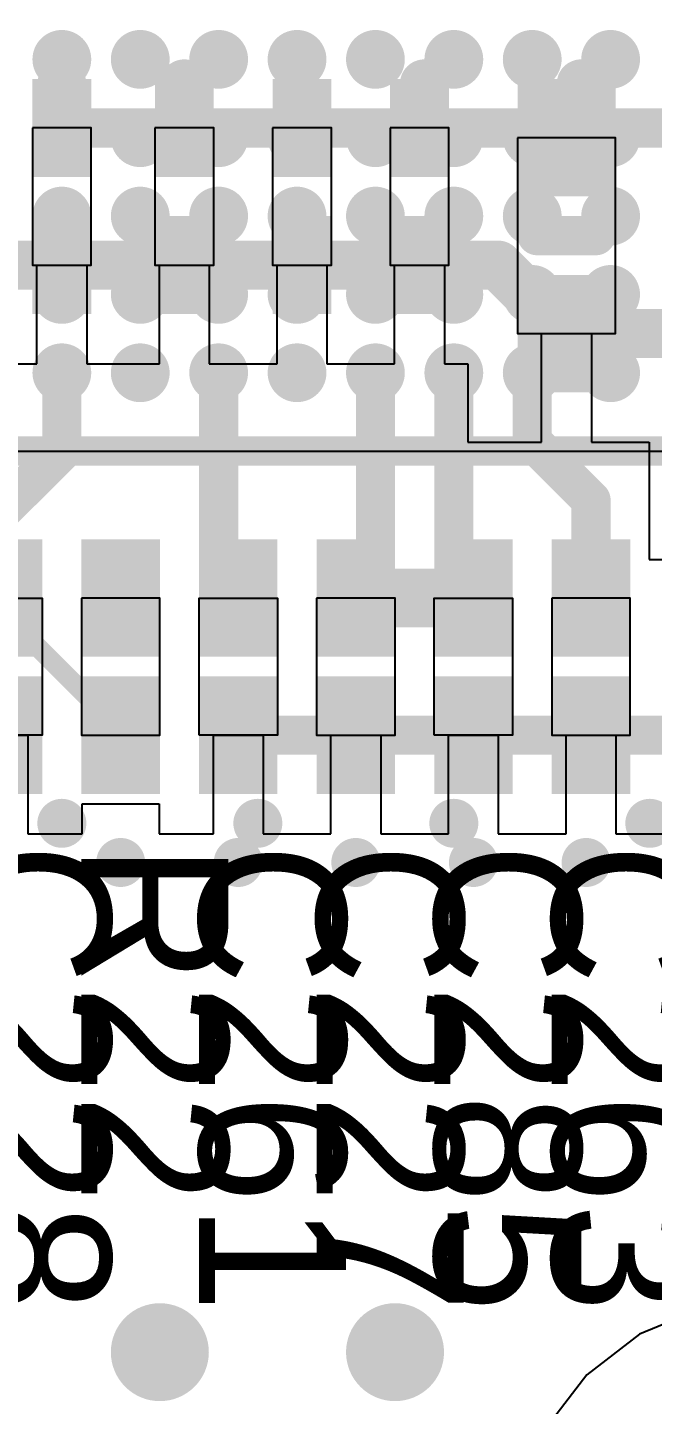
# Model space of a CAD drawing. Header units: millimetres. Extents: x 15 to 122, y 23 to 96.
# Drawn here: x 58.83 to 62.01, y 48.13 to 55.16 of the extents above; entities that cross this region are included whole.
import ezdxf

# ---------------------------------------------------------------- set-up
doc = ezdxf.new("R2010")
doc.units = ezdxf.units.MM
for name, color, linetype in [('Bottom Modules', 3, 'Continuous'), ('BottomLayer', 5, 'Continuous'), ('BottomOverlay', 54, 'Continuous'), ('BottomPaste', 16, 'Continuous'), ('TopLayer', 1, 'Continuous'), ('TopOverlay', 2, 'Continuous'), ('TopPaste', 8, 'Continuous'), ('TopSolder', 216, 'Continuous'), ('Upper Modules', 80, 'Continuous')]:
    doc.layers.add(name, color=color, linetype=linetype)
doc.styles.get("Standard").update_dxf_attribs({"font": 'ARExthalf2.shx', "width": 0.1})

msp = doc.modelspace()

# ---------------------------------------------------------------- linework, layer by layer
at = {"layer": 'Bottom Modules'}
for points in [[(58.84999913999999, 54.64999992), (58.84999913999999, 53.94999878), (59.14999854, 53.94999878), (59.14999854, 54.64999992)], [(59.47499916, 54.64999992), (59.47499916, 53.94999878), (59.77499855999999, 53.94999878), (59.77499855999999, 54.64999992)], [(60.07499796, 54.64999992), (60.07499796, 53.94999878), (60.37499735999999, 53.94999878), (60.37499735999999, 54.64999992)], [(60.6749993, 54.64999992), (60.6749993, 53.94999878), (60.97499869999999, 53.94999878), (60.97499869999999, 54.64999992)], [(61.32499799999999, 54.60000002), (61.32499799999999, 53.59999947999999), (61.824997, 53.59999947999999), (61.824997, 54.60000002)]]:
    msp.add_lwpolyline(points, close=True, dxfattribs=at)
at = {"layer": 'BottomLayer'}
for p, q in [((58.87299883999999, 53.44599928), (58.87299883999999, 53.94999877999999)), ((58.87299883999999, 53.94999877999999), (59.12699884, 53.94999877999999)), ((59.12699884, 53.94999877999999), (59.12699884, 53.44599928)), ((59.49799886, 53.44599928), (59.49799886, 53.94999877999999)), ((59.49799886, 53.94999877999999), (59.75199885999999, 53.94999877999999)), ((59.75199885999999, 53.94999877999999), (59.75199885999999, 53.44599928)), ((60.09799766, 53.44599928), (60.09799766, 53.94999877999999)), ((60.09799766, 53.94999877999999), (60.35199765999999, 53.94999877999999)), ((60.35199765999999, 53.94999877999999), (60.35199765999999, 53.44599928)), ((60.697999, 53.44599928), (60.697999, 53.94999877999999)), ((60.697999, 53.94999877999999), (60.95199899999999, 53.94999877999999)), ((60.95199899999999, 53.94999877999999), (60.95199899999999, 53.44599928)), ((61.4479975, 53.04600008), (61.4479975, 53.59999947999999)), ((61.4479975, 53.59999947999999), (61.7019975, 53.59999947999999)), ((61.7019975, 53.59999947999999), (61.7019975, 53.04600008)), ((58.5269975, 53.44599928), (58.87299883999999, 53.44599928)), ((59.12699884, 53.44599928), (59.49799886, 53.44599928)), ((59.75199885999999, 53.44599928), (60.09799766, 53.44599928)), ((60.35199765999999, 53.44599928), (60.697999, 53.44599928)), ((60.95199899999999, 53.44599928), (61.070998, 53.44599928)), ((61.070998, 53.44599928), (61.070998, 53.04600008)), ((61.070998, 53.04600008), (61.4479975, 53.04600008)), ((61.7019975, 53.04600008), (61.99599996, 53.04600008)), ((61.99599996, 53.04600008), (61.99599996, 52.44600128)), ((61.99599996, 52.44600128), (62.57299905999999, 52.44600128))]:
    msp.add_line(p, q, dxfattribs=at)
for points, const_width in [([(58.93750214, 54.87500074, 1), (59.06250061999999, 54.87500074, 1)], 0.12499848), ([(59.56250215999999, 54.87500074, 1), (59.68750064, 54.87500074, 1)], 0.12499848), ([(60.78750098, 54.87500074, 1), (60.91249946, 54.87500074, 1)], 0.12499848), ([(61.58750191999999, 54.87500074, 1), (61.7125004, 54.87500074, 1)], 0.12499848), ([(60.16250096, 54.79999961999999, 1), (60.28749944, 54.79999961999999, 1)], 0.12499848), ([(58.94999893999999, 54.64999992, 1), (59.04999874, 54.64999992, 1)], 0.0999998), ([(59.57499895999999, 54.64999992, 1), (59.67499875999999, 54.64999992, 1)], 0.0999998), ([(59.57499895999999, 54.64999992, 1), (59.67499875999999, 54.64999992, 1)], 0.0999998), ([(60.17499776, 54.64999992, 1), (60.27499756, 54.64999992, 1)], 0.0999998), ([(60.17499776, 54.64999992, 1), (60.27499756, 54.64999992, 1)], 0.0999998), ([(60.7749991, 54.64999992, 1), (60.87499889999999, 54.64999992, 1)], 0.0999998), ([(60.7749991, 54.64999992, 1), (60.87499889999999, 54.64999992, 1)], 0.0999998), ([(58.93750214, 54.07500234, 1), (59.06250061999999, 54.07500234, 1)], 0.12499848), ([(59.56250215999999, 54.07500234, 1), (59.68750064, 54.07500234, 1)], 0.12499848), ([(60.16250096, 54.07500234, 1), (60.28749944, 54.07500234, 1)], 0.12499848), ([(60.76250229999999, 54.07500234, 1), (60.88750078, 54.07500234, 1)], 0.12499848), ([(58.9374996, 53.94999877999999, 1), (59.06249808, 53.94999877999999, 1)], 0.12499848), ([(58.9374996, 53.94999877999999, 1), (59.06249808, 53.94999877999999, 1)], 0.12499848), ([(59.56249962, 53.94999877999999, 1), (59.6874981, 53.94999877999999, 1)], 0.12499848), ([(59.56249962, 53.94999877999999, 1), (59.6874981, 53.94999877999999, 1)], 0.12499848), ([(60.16249842, 53.94999877999999, 1), (60.28749689999999, 53.94999877999999, 1)], 0.12499848), ([(60.16249842, 53.94999877999999, 1), (60.28749689999999, 53.94999877999999, 1)], 0.12499848), ([(60.76249976, 53.94999877999999, 1), (60.88749824, 53.94999877999999, 1)], 0.12499848), ([(60.76249976, 53.94999877999999, 1), (60.88749824, 53.94999877999999, 1)], 0.12499848), ([(61.16249895999999, 53.94999877999999, 1), (61.28749744, 53.94999877999999, 1)], 0.12499848), ([(61.16249895999999, 53.94999877999999, 1), (61.28749744, 53.94999877999999, 1)], 0.12499848), ([(58.93750214, 53.82500284, 1), (59.06250061999999, 53.82500284, 1)], 0.12499848), ([(59.56250215999999, 53.82500284, 1), (59.68750064, 53.82500284, 1)], 0.12499848), ([(60.16250096, 53.82500284, 1), (60.28749944, 53.82500284, 1)], 0.12499848), ([(60.76250229999999, 53.82500284, 1), (60.88750078, 53.82500284, 1)], 0.12499848), ([(61.38750232, 53.7750004, 1), (61.5125008, 53.7750004, 1)], 0.12499848), ([(61.63750182, 53.7750004, 1), (61.7625003, 53.7750004, 1)], 0.12499848), ([(61.48749958, 53.62499816, 1), (61.61249806, 53.62499816, 1)], 0.12499848), ([(61.48749958, 53.62499816, 1), (61.61249806, 53.62499816, 1)], 0.12499848), ([(61.51249825999999, 53.59999947999999, 1), (61.63749674, 53.59999947999999, 1)], 0.12499848), ([(61.51249825999999, 53.59999947999999, 1), (61.63749674, 53.59999947999999, 1)], 0.12499848), ([(61.38750232, 53.4250011, 1), (61.5125008, 53.4250011, 1)], 0.12499848), ([(61.63750182, 53.4250011, 1), (61.7625003, 53.4250011, 1)], 0.12499848), ([(58.93750468, 51.09999939999999, 1), (59.06250316, 51.09999939999999, 1)], 0.12499848), ([(59.93750267999999, 51.09999939999999, 1), (60.06250116, 51.09999939999999, 1)], 0.12499848), ([(60.93750322, 51.09999939999999, 1), (61.0625017, 51.09999939999999, 1)], 0.12499848), ([(61.93750121999999, 51.09999939999999, 1), (62.0624997, 51.09999939999999, 1)], 0.12499848), ([(59.37500189999999, 48.39999972, 1), (59.62499886, 48.39999972, 1)], 0.2499995), ([(60.57500203999999, 48.39999972, 1), (60.824999, 48.39999972, 1)], 0.2499995)]:
    msp.add_lwpolyline(points, format="xyb", close=True, dxfattribs=dict(at, const_width=const_width))
for points, const_width in [([(58.99999884, 54.64999992), (59.62499886, 54.64999992)], 0.1999996), ([(59.62499886, 54.64999992), (60.22499766, 54.64999992)], 0.1999996), ([(60.22499766, 54.64999992), (60.824999, 54.64999992)], 0.1999996), ([(60.824999, 54.64999992), (63.64999716, 54.64999992)], 0.1999996), ([(58.3999975, 53.94999877999999), (58.99999884, 53.94999877999999)], 0.2499995), ([(58.99999884, 53.94999877999999), (59.62499886, 53.94999877999999)], 0.2499995), ([(59.62499886, 53.94999877999999), (60.22499766, 53.94999877999999)], 0.2499995), ([(60.22499766, 53.94999877999999), (60.824999, 53.94999877999999)], 0.2499995), ([(60.824999, 53.94999877999999), (61.22499819999999, 53.94999877999999)], 0.2499995), ([(61.22499819999999, 53.94999877999999), (61.54999882, 53.62499816)], 0.2499995), ([(61.54999882, 53.62499816), (61.57499749999999, 53.59999947999999)], 0.2499995), ([(61.57499749999999, 53.59999947999999), (62.69999906, 53.59999947999999)], 0.2499995)]:
    msp.add_lwpolyline(points, dxfattribs=dict(at, const_width=const_width))
for points in [[(59.14999854, 54.89999942), (58.84999913999999, 54.89999942), (59.14999854, 54.40000042), (58.84999913999999, 54.40000042)], [(59.77499855999999, 54.89999942), (59.47499916, 54.89999942), (59.77499855999999, 54.40000042), (59.47499916, 54.40000042)], [(60.37499735999999, 54.89999942), (60.07499796, 54.89999942), (60.37499735999999, 54.40000042), (60.07499796, 54.40000042)], [(60.97499869999999, 54.89999942), (60.6749993, 54.89999942), (60.97499869999999, 54.40000042), (60.6749993, 54.40000042)], [(61.824997, 54.89999942), (61.32499799999999, 54.89999942), (61.824997, 54.30000062), (61.32499799999999, 54.30000062)], [(59.14999854, 54.19999828), (58.84999913999999, 54.19999828), (59.14999854, 53.69999928), (58.84999913999999, 53.69999928)], [(59.77499855999999, 54.19999828), (59.47499916, 54.19999828), (59.77499855999999, 53.69999928), (59.47499916, 53.69999928)], [(60.37499735999999, 54.19999828), (60.07499796, 54.19999828), (60.37499735999999, 53.69999928), (60.07499796, 53.69999928)], [(60.97499869999999, 54.19999828), (60.6749993, 54.19999828), (60.97499869999999, 53.69999928), (60.6749993, 53.69999928)], [(61.824997, 53.89999888), (61.32499799999999, 53.89999888), (61.824997, 53.30000008), (61.32499799999999, 53.30000008)]]:
    msp.add_solid(points, dxfattribs=at)
at = {"layer": 'BottomOverlay', "const_width": 0.1999996}
msp.add_lwpolyline([(61.42500034, 54.10000101999999), (61.72499973999999, 54.10000101999999)], dxfattribs=at)
at = {"layer": 'BottomOverlay', "const_width": 0.0999998}
for points in [[(61.37500043999999, 54.10000101999999, 1), (61.47500024, 54.10000101999999, 1)], [(61.67499984, 54.10000101999999, 1), (61.77499964, 54.10000101999999, 1)]]:
    msp.add_lwpolyline(points, format="xyb", close=True, dxfattribs=at)
at = {"layer": 'BottomPaste'}
for points in [[(59.14999854, 54.89999942), (58.84999913999999, 54.89999942), (59.14999854, 54.40000042), (58.84999913999999, 54.40000042)], [(59.14999854, 54.89999942), (58.84999913999999, 54.89999942), (59.14999854, 54.40000042), (58.84999913999999, 54.40000042)], [(59.77499855999999, 54.89999942), (59.47499916, 54.89999942), (59.77499855999999, 54.40000042), (59.47499916, 54.40000042)], [(59.77499855999999, 54.89999942), (59.47499916, 54.89999942), (59.77499855999999, 54.40000042), (59.47499916, 54.40000042)], [(60.37499735999999, 54.89999942), (60.07499796, 54.89999942), (60.37499735999999, 54.40000042), (60.07499796, 54.40000042)], [(60.37499735999999, 54.89999942), (60.07499796, 54.89999942), (60.37499735999999, 54.40000042), (60.07499796, 54.40000042)], [(60.97499869999999, 54.89999942), (60.6749993, 54.89999942), (60.97499869999999, 54.40000042), (60.6749993, 54.40000042)], [(60.97499869999999, 54.89999942), (60.6749993, 54.89999942), (60.97499869999999, 54.40000042), (60.6749993, 54.40000042)], [(61.824997, 54.89999942), (61.32499799999999, 54.89999942), (61.824997, 54.30000062), (61.32499799999999, 54.30000062)], [(61.824997, 54.89999942), (61.32499799999999, 54.89999942), (61.824997, 54.30000062), (61.32499799999999, 54.30000062)], [(59.14999854, 54.19999828), (58.84999913999999, 54.19999828), (59.14999854, 53.69999928), (58.84999913999999, 53.69999928)], [(59.14999854, 54.19999828), (58.84999913999999, 54.19999828), (59.14999854, 53.69999928), (58.84999913999999, 53.69999928)], [(59.77499855999999, 54.19999828), (59.47499916, 54.19999828), (59.77499855999999, 53.69999928), (59.47499916, 53.69999928)], [(59.77499855999999, 54.19999828), (59.47499916, 54.19999828), (59.77499855999999, 53.69999928), (59.47499916, 53.69999928)], [(60.37499735999999, 54.19999828), (60.07499796, 54.19999828), (60.37499735999999, 53.69999928), (60.07499796, 53.69999928)], [(60.37499735999999, 54.19999828), (60.07499796, 54.19999828), (60.37499735999999, 53.69999928), (60.07499796, 53.69999928)], [(60.97499869999999, 54.19999828), (60.6749993, 54.19999828), (60.97499869999999, 53.69999928), (60.6749993, 53.69999928)], [(60.97499869999999, 54.19999828), (60.6749993, 54.19999828), (60.97499869999999, 53.69999928), (60.6749993, 53.69999928)], [(61.824997, 53.89999888), (61.32499799999999, 53.89999888), (61.824997, 53.30000008), (61.32499799999999, 53.30000008)], [(61.824997, 53.89999888), (61.32499799999999, 53.89999888), (61.824997, 53.30000008), (61.32499799999999, 53.30000008)]]:
    msp.add_solid(points, dxfattribs=at)
at = {"layer": 'TopLayer'}
for p, q in [((58.57300705999999, 51.55000866), (58.82700706, 51.55000866)), ((58.82700706, 51.55000866), (58.82700706, 51.04600916)), ((59.7730072, 51.04600916), (59.7730072, 51.55000866)), ((59.7730072, 51.55000866), (60.0270072, 51.55000866)), ((60.0270072, 51.55000866), (60.0270072, 51.04600916)), ((60.37300853999999, 51.04600916), (60.37300853999999, 51.55000866)), ((60.37300853999999, 51.55000866), (60.62700854, 51.55000866)), ((60.62700854, 51.55000866), (60.62700854, 51.04600916)), ((60.97300734, 51.04600916), (60.97300734, 51.55000866)), ((60.97300734, 51.55000866), (61.22700734, 51.55000866)), ((61.22700734, 51.55000866), (61.22700734, 51.04600916)), ((61.57300867999999, 51.04600916), (61.57300867999999, 51.55000866)), ((61.57300867999999, 51.55000866), (61.82700868, 51.55000866)), ((61.82700868, 51.55000866), (61.82700868, 51.04600916)), ((59.10400676, 51.04600916), (59.10400676, 51.20000936)), ((59.10400676, 51.20000936), (59.4960075, 51.20000936)), ((59.4960075, 51.20000936), (59.4960075, 51.04600916)), ((58.82700706, 51.04600916), (59.10400676, 51.04600916)), ((59.4960075, 51.04600916), (59.7730072, 51.04600916)), ((60.0270072, 51.04600916), (60.37300853999999, 51.04600916)), ((60.62700854, 51.04600916), (60.97300734, 51.04600916)), ((61.22700734, 51.04600916), (61.57300867999999, 51.04600916)), ((61.82700868, 51.04600916), (61.89600016, 51.04600916)), ((61.89600016, 51.04600916), (61.89600016, 51.04598884)), ((61.89600016, 51.04598884), (62.17299986, 51.04598884)), ((62.26259073999999, 48.62173156), (61.9481743, 48.49149814)), ((61.9481743, 48.49149814), (61.67817737999999, 48.28432304)), ((61.67817737999999, 48.28432304), (61.47100227999999, 48.01432612))]:
    msp.add_line(p, q, dxfattribs=at)
for points, const_width in [([(58.92500279999999, 55.00000176, 1), (59.07499996, 55.00000176, 1)], 0.1499997), ([(59.325002, 55.00000176, 1), (59.47499916, 55.00000176, 1)], 0.1499997), ([(59.72500119999999, 55.00000176, 1), (59.87499836, 55.00000176, 1)], 0.1499997), ([(60.12500293999999, 55.00000176, 1), (60.2750001, 55.00000176, 1)], 0.1499997), ([(60.52500214, 55.00000176, 1), (60.6749993, 55.00000176, 1)], 0.1499997), ([(60.92500133999999, 55.00000176, 1), (61.0749985, 55.00000176, 1)], 0.1499997), ([(61.32500054, 55.00000176, 1), (61.4749977, 55.00000176, 1)], 0.1499997), ([(61.33749988, 55.00000176, 1), (61.46249836, 55.00000176, 1)], 0.12499848), ([(61.72500228, 55.00000176, 1), (61.87499944, 55.00000176, 1)], 0.1499997), ([(61.73750162, 55.00000176, 1), (61.8625001, 55.00000176, 1)], 0.12499848), ([(58.92500279999999, 54.60000256, 1), (59.07499996, 54.60000256, 1)], 0.1499997), ([(59.325002, 54.60000256, 1), (59.47499916, 54.60000256, 1)], 0.1499997), ([(59.72500119999999, 54.60000256, 1), (59.87499836, 54.60000256, 1)], 0.1499997), ([(60.12500293999999, 54.60000256, 1), (60.2750001, 54.60000256, 1)], 0.1499997), ([(60.52500214, 54.60000256, 1), (60.6749993, 54.60000256, 1)], 0.1499997), ([(60.92500133999999, 54.60000256, 1), (61.0749985, 54.60000256, 1)], 0.1499997), ([(61.32500054, 54.60000256, 1), (61.4749977, 54.60000256, 1)], 0.1499997), ([(61.72500228, 54.60000256, 1), (61.87499944, 54.60000256, 1)], 0.1499997), ([(61.73750162, 54.60000002, 1), (61.8625001, 54.60000002, 1)], 0.12499848), ([(58.92500279999999, 54.20000336, 1), (59.07499996, 54.20000336, 1)], 0.1499997), ([(59.325002, 54.20000336, 1), (59.47499916, 54.20000336, 1)], 0.1499997), ([(59.72500119999999, 54.20000336, 1), (59.87499836, 54.20000336, 1)], 0.1499997), ([(60.12500293999999, 54.20000336, 1), (60.2750001, 54.20000336, 1)], 0.1499997), ([(60.52500214, 54.20000336, 1), (60.6749993, 54.20000336, 1)], 0.1499997), ([(60.92500133999999, 54.20000336, 1), (61.0749985, 54.20000336, 1)], 0.1499997), ([(61.32500054, 54.20000336, 1), (61.4749977, 54.20000336, 1)], 0.1499997), ([(61.72500228, 54.20000336, 1), (61.87499944, 54.20000336, 1)], 0.1499997), ([(59.73750054, 54.20000336, 1), (59.86249901999999, 54.20000336, 1)], 0.12499848), ([(59.73750054, 54.20000082, 1), (59.86249901999999, 54.20000082, 1)], 0.12499848), ([(59.73750054, 54.20000082, 1), (59.86249901999999, 54.20000082, 1)], 0.12499848), ([(58.92500279999999, 53.80000162, 1), (59.07499996, 53.80000162, 1)], 0.1499997), ([(59.325002, 53.80000162, 1), (59.47499916, 53.80000162, 1)], 0.1499997), ([(59.72500119999999, 53.80000162, 1), (59.87499836, 53.80000162, 1)], 0.1499997), ([(60.12500293999999, 53.80000162, 1), (60.2750001, 53.80000162, 1)], 0.1499997), ([(60.52500214, 53.80000162, 1), (60.6749993, 53.80000162, 1)], 0.1499997), ([(60.53750148, 53.80000162, 1), (60.66249996, 53.80000162, 1)], 0.12499848), ([(60.92500133999999, 53.80000162, 1), (61.0749985, 53.80000162, 1)], 0.1499997), ([(61.32500054, 53.80000162, 1), (61.4749977, 53.80000162, 1)], 0.1499997), ([(61.72500228, 53.80000162, 1), (61.87499944, 53.80000162, 1)], 0.1499997), ([(58.92500279999999, 53.40000242, 1), (59.07499996, 53.40000242, 1)], 0.1499997), ([(58.95000148, 53.40000242, 1), (59.05000128, 53.40000242, 1)], 0.0999998), ([(59.325002, 53.40000242, 1), (59.47499916, 53.40000242, 1)], 0.1499997), ([(59.72500119999999, 53.40000242, 1), (59.87499836, 53.40000242, 1)], 0.1499997), ([(59.74999988, 53.39999988, 1), (59.84999968, 53.39999988, 1)], 0.0999998), ([(59.75000241999999, 53.39999734, 1), (59.85000221999999, 53.39999734, 1)], 0.0999998), ([(59.75000241999999, 53.39999734, 1), (59.85000221999999, 53.39999734, 1)], 0.0999998), ([(60.12500293999999, 53.40000242, 1), (60.2750001, 53.40000242, 1)], 0.1499997), ([(60.13750228, 53.39999988, 1), (60.26250075999999, 53.39999988, 1)], 0.12499848), ([(60.52500214, 53.40000242, 1), (60.6749993, 53.40000242, 1)], 0.1499997), ([(60.55000081999999, 53.39999988, 1), (60.65000062, 53.39999988, 1)], 0.0999998), ([(60.92500133999999, 53.40000242, 1), (61.0749985, 53.40000242, 1)], 0.1499997), ([(60.93750068, 53.39999988, 1), (61.06249915999999, 53.39999988, 1)], 0.12499848), ([(60.93750322, 53.39999734, 1), (61.0625017, 53.39999734, 1)], 0.12499848), ([(60.95000255999999, 53.39999734, 1), (61.05000235999999, 53.39999734, 1)], 0.0999998), ([(61.32500054, 53.40000242, 1), (61.4749977, 53.40000242, 1)], 0.1499997), ([(61.35000176, 53.39999988, 1), (61.45000156, 53.39999988, 1)], 0.0999998), ([(61.72500228, 53.40000242, 1), (61.87499944, 53.40000242, 1)], 0.1499997), ([(61.73750162, 53.39999988, 1), (61.8625001, 53.39999988, 1)], 0.12499848), ([(61.35000176, 53.04999804, 1), (61.45000156, 53.04999804, 1)], 0.0999998), ([(61.35000176, 53.04999804, 1), (61.45000156, 53.04999804, 1)], 0.0999998), ([(58.95000148, 53.00000068, 1), (59.05000128, 53.00000068, 1)], 0.0999998), ([(58.95000148, 53.00000068, 1), (59.05000128, 53.00000068, 1)], 0.0999998), ([(61.65000877999999, 52.74999102, 1), (61.75000858, 52.74999102, 1)], 0.0999998), ([(61.65000877999999, 52.74999102, 1), (61.75000858, 52.74999102, 1)], 0.0999998), ([(59.75000241999999, 52.35001467999999, 1), (59.85000221999999, 52.35001467999999, 1)], 0.0999998), ([(59.75000241999999, 52.35001467999999, 1), (59.85000221999999, 52.35001467999999, 1)], 0.0999998), ([(60.55000081999999, 52.35000197999999, 1), (60.65000062, 52.35000197999999, 1)], 0.0999998), ([(59.237499, 52.25003266, 1), (59.36249747999999, 52.25003266, 1)], 0.12499848), ([(60.42500996, 52.25000979999999, 1), (60.57500712, 52.25000979999999, 1)], 0.1499997), ([(60.92500388, 52.25000979999999, 1), (61.07500104, 52.25000979999999, 1)], 0.1499997), ([(60.92500388, 52.25000979999999, 1), (61.07500104, 52.25000979999999, 1)], 0.1499997), ([(61.02500876, 52.25000979999999, 1), (61.17500592, 52.25000979999999, 1)], 0.1499997), ([(59.85000729999999, 52.25000979999999, 1), (59.95000709999999, 52.25000979999999, 1)], 0.0999998), ([(60.43750168, 52.22500096, 1), (60.56250016, 52.22500096, 1)], 0.12499848), ([(60.95000255999999, 52.25000979999999, 1), (61.05000235999999, 52.25000979999999, 1)], 0.0999998), ([(61.65000877999999, 52.25000979999999, 1), (61.75000858, 52.25000979999999, 1)], 0.0999998), ([(59.83750034, 52.12500116, 1), (59.96249881999999, 52.12500116, 1)], 0.12499848), ([(61.6125006, 52.12500116, 1), (61.73749908, 52.12500116, 1)], 0.12499848), ([(59.237499, 52.10001772, 1), (59.36249747999999, 52.10001772, 1)], 0.12499848), ([(59.237499, 52.10001772, 1), (59.36249747999999, 52.10001772, 1)], 0.12499848), ([(59.23750662, 52.1000101, 1), (59.3625051, 52.1000101, 1)], 0.12499848), ([(59.23750662, 52.1000101, 1), (59.3625051, 52.1000101, 1)], 0.12499848), ([(59.83750034, 51.67500206, 1), (59.96249881999999, 51.67500206, 1)], 0.12499848), ([(60.43750168, 51.67500206, 1), (60.56250016, 51.67500206, 1)], 0.12499848), ([(61.03750048, 51.67500206, 1), (61.16249895999999, 51.67500206, 1)], 0.12499848), ([(61.63750182, 51.67500206, 1), (61.7625003, 51.67500206, 1)], 0.12499848), ([(59.24999834, 51.57629004, 1), (59.34999814, 51.57629004, 1)], 0.0999998), ([(59.24999834, 51.55000866, 1), (59.34999814, 51.55000866, 1)], 0.0999998), ([(59.27499956, 51.57629004, 1), (59.32499692, 51.57629004, 1)], 0.0499999), ([(59.85000729999999, 51.55000866, 1), (59.95000709999999, 51.55000866, 1)], 0.0999998), ([(60.45000864, 51.55000866, 1), (60.55000844, 51.55000866, 1)], 0.0999998), ([(60.45000864, 51.55000866, 1), (60.55000844, 51.55000866, 1)], 0.0999998), ([(61.05000743999999, 51.55000866, 1), (61.15000723999999, 51.55000866, 1)], 0.0999998), ([(61.05000743999999, 51.55000866, 1), (61.15000723999999, 51.55000866, 1)], 0.0999998), ([(61.65000877999999, 51.55000866, 1), (61.75000858, 51.55000866, 1)], 0.0999998), ([(61.65000877999999, 51.55000866, 1), (61.75000858, 51.55000866, 1)], 0.0999998), ([(59.83750034, 51.42500002, 1), (59.96249881999999, 51.42500002, 1)], 0.12499848), ([(60.43750168, 51.42500002, 1), (60.56250016, 51.42500002, 1)], 0.12499848), ([(61.03750048, 51.42500002, 1), (61.16249895999999, 51.42500002, 1)], 0.12499848), ([(61.63750182, 51.42500002, 1), (61.7625003, 51.42500002, 1)], 0.12499848), ([(59.23750154, 50.8999998, 1), (59.36250002, 50.8999998, 1)], 0.12499848), ([(59.83750034, 50.8999998, 1), (59.96249881999999, 50.8999998, 1)], 0.12499848), ([(60.43750168, 50.8999998, 1), (60.56250016, 50.8999998, 1)], 0.12499848), ([(61.03750048, 50.8999998, 1), (61.16249895999999, 50.8999998, 1)], 0.12499848), ([(61.6125006, 50.8999998, 1), (61.73749908, 50.8999998, 1)], 0.12499848), ([(59.37500189999999, 48.39999972, 1), (59.62499886, 48.39999972, 1)], 0.2499995), ([(60.57500203999999, 48.39999972, 1), (60.824999, 48.39999972, 1)], 0.2499995)]:
    msp.add_lwpolyline(points, format="xyb", close=True, dxfattribs=dict(at, const_width=const_width))
for points, const_width in [([(59.79999977999999, 54.20000082), (59.79999977999999, 54.20000336)], 0.2499995), ([(59.00000137999999, 53.00000068), (59.00000137999999, 53.40000242)], 0.1999996), ([(59.79999977999999, 53.39999988), (59.80000232, 53.39999734)], 0.1999996), ([(59.80000232, 52.35001467999999), (59.80000232, 53.39999734)], 0.1999996), ([(60.60000072, 52.35000197999999), (60.60000072, 53.39999988)], 0.1999996), ([(60.99999991999999, 53.39999988), (61.00000246, 53.39999734)], 0.2499995), ([(61.00000246, 52.25000979999999), (61.00000246, 53.39999734)], 0.1999996), ([(61.40000165999999, 53.04999804), (61.40000165999999, 53.39999988)], 0.1999996), ([(61.40000165999999, 53.04999804), (61.70000868, 52.74999102)], 0.1999996), ([(58.70000198, 52.70000128), (59.00000137999999, 53.00000068)], 0.1999996), ([(61.70000868, 52.25000979999999), (61.70000868, 52.74999102)], 0.1999996), ([(59.80000232, 52.35001467999999), (59.9000072, 52.25000979999999)], 0.1999996), ([(59.29999823999999, 52.10001772), (59.29999823999999, 52.25003266)], 0.2499995), ([(60.50000854, 52.25000979999999), (61.00000246, 52.25000979999999)], 0.2999994), ([(61.00000246, 52.25000979999999), (61.10000734, 52.25000979999999)], 0.2999994), ([(58.7506445, 52.12564378), (59.29999823999999, 51.57629004)], 0.0999998), ([(59.29999823999999, 52.10001772), (59.30000586, 52.1000101)], 0.2499995), ([(59.29999823999999, 51.55000866), (59.29999823999999, 51.57629004)], 0.1999996), ([(59.9000072, 51.55000866), (60.50000854, 51.55000866)], 0.1999996), ([(60.50000854, 51.55000866), (61.10000734, 51.55000866)], 0.1999996), ([(61.10000734, 51.55000866), (61.70000868, 51.55000866)], 0.1999996), ([(61.70000868, 51.55000866), (64.37499444, 51.55000866)], 0.1999996)]:
    msp.add_lwpolyline(points, dxfattribs=dict(at, const_width=const_width))
at = {"layer": 'TopLayer', "const_width": 0.05999988}
msp.add_lwpolyline([(61.73749908, 47.36249862, -0.414213562372877), (62.60000179999999, 48.22500134)], format="xyb", dxfattribs=at)
at = {"layer": 'TopLayer'}
for points in [[(58.55000736, 52.0000103), (58.85000676, 52.0000103), (58.55000736, 52.50000929999999), (58.85000676, 52.50000929999999)], [(59.14999854, 52.00003315999999), (59.44999794, 52.00003315999999), (59.14999854, 52.50003216), (59.44999794, 52.50003216)], [(59.7500075, 52.0000103), (60.0500069, 52.0000103), (59.7500075, 52.50000929999999), (60.0500069, 52.50000929999999)], [(60.35000883999999, 52.0000103), (60.65000824, 52.0000103), (60.35000883999999, 52.50000929999999), (60.65000824, 52.50000929999999)], [(60.95000764, 52.0000103), (61.25000704, 52.0000103), (60.95000764, 52.50000929999999), (61.25000704, 52.50000929999999)], [(61.55000897999999, 52.0000103), (61.85000838, 52.0000103), (61.55000897999999, 52.50000929999999), (61.85000838, 52.50000929999999)], [(58.55000736, 51.30000915999999), (58.85000676, 51.30000915999999), (58.55000736, 51.80000816), (58.85000676, 51.80000816)], [(59.14999854, 51.30000915999999), (59.44999794, 51.30000915999999), (59.14999854, 51.80000816), (59.44999794, 51.80000816)], [(59.7500075, 51.30000915999999), (60.0500069, 51.30000915999999), (59.7500075, 51.80000816), (60.0500069, 51.80000816)], [(60.35000883999999, 51.30000915999999), (60.65000824, 51.30000915999999), (60.35000883999999, 51.80000816), (60.65000824, 51.80000816)], [(60.95000764, 51.30000915999999), (61.25000704, 51.30000915999999), (60.95000764, 51.80000816), (61.25000704, 51.80000816)], [(61.55000897999999, 51.30000915999999), (61.85000838, 51.30000915999999), (61.55000897999999, 51.80000816), (61.85000838, 51.80000816)]]:
    msp.add_solid(points, dxfattribs=at)
at = {"layer": 'TopOverlay', "const_width": 0.1499997}
msp.add_lwpolyline([(50.9999996, 53.00000068), (64.6999976, 53.00000068)], dxfattribs=at)
at = {"layer": 'TopPaste', "const_width": 0.1499997}
for points in [[(58.92500279999999, 55.00000176, 1), (59.07499996, 55.00000176, 1)], [(58.92500279999999, 55.00000176, 1), (59.07499996, 55.00000176, 1)], [(59.325002, 55.00000176, 1), (59.47499916, 55.00000176, 1)], [(59.325002, 55.00000176, 1), (59.47499916, 55.00000176, 1)], [(59.72500119999999, 55.00000176, 1), (59.87499836, 55.00000176, 1)], [(59.72500119999999, 55.00000176, 1), (59.87499836, 55.00000176, 1)], [(60.12500293999999, 55.00000176, 1), (60.2750001, 55.00000176, 1)], [(60.12500293999999, 55.00000176, 1), (60.2750001, 55.00000176, 1)], [(60.52500214, 55.00000176, 1), (60.6749993, 55.00000176, 1)], [(60.52500214, 55.00000176, 1), (60.6749993, 55.00000176, 1)], [(60.92500133999999, 55.00000176, 1), (61.0749985, 55.00000176, 1)], [(60.92500133999999, 55.00000176, 1), (61.0749985, 55.00000176, 1)], [(61.32500054, 55.00000176, 1), (61.4749977, 55.00000176, 1)], [(61.32500054, 55.00000176, 1), (61.4749977, 55.00000176, 1)], [(61.72500228, 55.00000176, 1), (61.87499944, 55.00000176, 1)], [(61.72500228, 55.00000176, 1), (61.87499944, 55.00000176, 1)], [(58.92500279999999, 54.60000256, 1), (59.07499996, 54.60000256, 1)], [(58.92500279999999, 54.60000256, 1), (59.07499996, 54.60000256, 1)], [(59.325002, 54.60000256, 1), (59.47499916, 54.60000256, 1)], [(59.325002, 54.60000256, 1), (59.47499916, 54.60000256, 1)], [(59.72500119999999, 54.60000256, 1), (59.87499836, 54.60000256, 1)], [(59.72500119999999, 54.60000256, 1), (59.87499836, 54.60000256, 1)], [(60.12500293999999, 54.60000256, 1), (60.2750001, 54.60000256, 1)], [(60.12500293999999, 54.60000256, 1), (60.2750001, 54.60000256, 1)], [(60.52500214, 54.60000256, 1), (60.6749993, 54.60000256, 1)], [(60.52500214, 54.60000256, 1), (60.6749993, 54.60000256, 1)], [(60.92500133999999, 54.60000256, 1), (61.0749985, 54.60000256, 1)], [(60.92500133999999, 54.60000256, 1), (61.0749985, 54.60000256, 1)], [(61.32500054, 54.60000256, 1), (61.4749977, 54.60000256, 1)], [(61.32500054, 54.60000256, 1), (61.4749977, 54.60000256, 1)], [(61.72500228, 54.60000256, 1), (61.87499944, 54.60000256, 1)], [(61.72500228, 54.60000256, 1), (61.87499944, 54.60000256, 1)], [(58.92500279999999, 54.20000336, 1), (59.07499996, 54.20000336, 1)], [(58.92500279999999, 54.20000336, 1), (59.07499996, 54.20000336, 1)], [(59.325002, 54.20000336, 1), (59.47499916, 54.20000336, 1)], [(59.325002, 54.20000336, 1), (59.47499916, 54.20000336, 1)], [(59.72500119999999, 54.20000336, 1), (59.87499836, 54.20000336, 1)], [(59.72500119999999, 54.20000336, 1), (59.87499836, 54.20000336, 1)], [(60.12500293999999, 54.20000336, 1), (60.2750001, 54.20000336, 1)], [(60.12500293999999, 54.20000336, 1), (60.2750001, 54.20000336, 1)], [(60.52500214, 54.20000336, 1), (60.6749993, 54.20000336, 1)], [(60.52500214, 54.20000336, 1), (60.6749993, 54.20000336, 1)], [(60.92500133999999, 54.20000336, 1), (61.0749985, 54.20000336, 1)], [(60.92500133999999, 54.20000336, 1), (61.0749985, 54.20000336, 1)], [(61.32500054, 54.20000336, 1), (61.4749977, 54.20000336, 1)], [(61.32500054, 54.20000336, 1), (61.4749977, 54.20000336, 1)], [(61.72500228, 54.20000336, 1), (61.87499944, 54.20000336, 1)], [(61.72500228, 54.20000336, 1), (61.87499944, 54.20000336, 1)], [(58.92500279999999, 53.80000162, 1), (59.07499996, 53.80000162, 1)], [(58.92500279999999, 53.80000162, 1), (59.07499996, 53.80000162, 1)], [(59.325002, 53.80000162, 1), (59.47499916, 53.80000162, 1)], [(59.325002, 53.80000162, 1), (59.47499916, 53.80000162, 1)], [(59.72500119999999, 53.80000162, 1), (59.87499836, 53.80000162, 1)], [(59.72500119999999, 53.80000162, 1), (59.87499836, 53.80000162, 1)], [(60.12500293999999, 53.80000162, 1), (60.2750001, 53.80000162, 1)], [(60.12500293999999, 53.80000162, 1), (60.2750001, 53.80000162, 1)], [(60.52500214, 53.80000162, 1), (60.6749993, 53.80000162, 1)], [(60.52500214, 53.80000162, 1), (60.6749993, 53.80000162, 1)], [(60.92500133999999, 53.80000162, 1), (61.0749985, 53.80000162, 1)], [(60.92500133999999, 53.80000162, 1), (61.0749985, 53.80000162, 1)], [(61.32500054, 53.80000162, 1), (61.4749977, 53.80000162, 1)], [(61.32500054, 53.80000162, 1), (61.4749977, 53.80000162, 1)], [(61.72500228, 53.80000162, 1), (61.87499944, 53.80000162, 1)], [(61.72500228, 53.80000162, 1), (61.87499944, 53.80000162, 1)], [(58.92500279999999, 53.40000242, 1), (59.07499996, 53.40000242, 1)], [(58.92500279999999, 53.40000242, 1), (59.07499996, 53.40000242, 1)], [(59.325002, 53.40000242, 1), (59.47499916, 53.40000242, 1)], [(59.325002, 53.40000242, 1), (59.47499916, 53.40000242, 1)], [(59.72500119999999, 53.40000242, 1), (59.87499836, 53.40000242, 1)], [(59.72500119999999, 53.40000242, 1), (59.87499836, 53.40000242, 1)], [(60.12500293999999, 53.40000242, 1), (60.2750001, 53.40000242, 1)], [(60.12500293999999, 53.40000242, 1), (60.2750001, 53.40000242, 1)], [(60.52500214, 53.40000242, 1), (60.6749993, 53.40000242, 1)], [(60.52500214, 53.40000242, 1), (60.6749993, 53.40000242, 1)], [(60.92500133999999, 53.40000242, 1), (61.0749985, 53.40000242, 1)], [(60.92500133999999, 53.40000242, 1), (61.0749985, 53.40000242, 1)], [(61.32500054, 53.40000242, 1), (61.4749977, 53.40000242, 1)], [(61.32500054, 53.40000242, 1), (61.4749977, 53.40000242, 1)], [(61.72500228, 53.40000242, 1), (61.87499944, 53.40000242, 1)], [(61.72500228, 53.40000242, 1), (61.87499944, 53.40000242, 1)]]:
    msp.add_lwpolyline(points, format="xyb", close=True, dxfattribs=at)
at = {"layer": 'TopPaste'}
for points in [[(58.55000736, 52.0000103), (58.85000676, 52.0000103), (58.55000736, 52.50000929999999), (58.85000676, 52.50000929999999)], [(58.55000736, 52.0000103), (58.85000676, 52.0000103), (58.55000736, 52.50000929999999), (58.85000676, 52.50000929999999)], [(59.14999854, 52.00003315999999), (59.44999794, 52.00003315999999), (59.14999854, 52.50003216), (59.44999794, 52.50003216)], [(59.14999854, 52.00003315999999), (59.44999794, 52.00003315999999), (59.14999854, 52.50003216), (59.44999794, 52.50003216)], [(59.7500075, 52.0000103), (60.0500069, 52.0000103), (59.7500075, 52.50000929999999), (60.0500069, 52.50000929999999)], [(59.7500075, 52.0000103), (60.0500069, 52.0000103), (59.7500075, 52.50000929999999), (60.0500069, 52.50000929999999)], [(60.35000883999999, 52.0000103), (60.65000824, 52.0000103), (60.35000883999999, 52.50000929999999), (60.65000824, 52.50000929999999)], [(60.35000883999999, 52.0000103), (60.65000824, 52.0000103), (60.35000883999999, 52.50000929999999), (60.65000824, 52.50000929999999)], [(60.95000764, 52.0000103), (61.25000704, 52.0000103), (60.95000764, 52.50000929999999), (61.25000704, 52.50000929999999)], [(60.95000764, 52.0000103), (61.25000704, 52.0000103), (60.95000764, 52.50000929999999), (61.25000704, 52.50000929999999)], [(61.55000897999999, 52.0000103), (61.85000838, 52.0000103), (61.55000897999999, 52.50000929999999), (61.85000838, 52.50000929999999)], [(61.55000897999999, 52.0000103), (61.85000838, 52.0000103), (61.55000897999999, 52.50000929999999), (61.85000838, 52.50000929999999)], [(58.55000736, 51.30000915999999), (58.85000676, 51.30000915999999), (58.55000736, 51.80000816), (58.85000676, 51.80000816)], [(58.55000736, 51.30000915999999), (58.85000676, 51.30000915999999), (58.55000736, 51.80000816), (58.85000676, 51.80000816)], [(59.14999854, 51.30000915999999), (59.44999794, 51.30000915999999), (59.14999854, 51.80000816), (59.44999794, 51.80000816)], [(59.14999854, 51.30000915999999), (59.44999794, 51.30000915999999), (59.14999854, 51.80000816), (59.44999794, 51.80000816)], [(59.7500075, 51.30000915999999), (60.0500069, 51.30000915999999), (59.7500075, 51.80000816), (60.0500069, 51.80000816)], [(59.7500075, 51.30000915999999), (60.0500069, 51.30000915999999), (59.7500075, 51.80000816), (60.0500069, 51.80000816)], [(60.35000883999999, 51.30000915999999), (60.65000824, 51.30000915999999), (60.35000883999999, 51.80000816), (60.65000824, 51.80000816)], [(60.35000883999999, 51.30000915999999), (60.65000824, 51.30000915999999), (60.35000883999999, 51.80000816), (60.65000824, 51.80000816)], [(60.95000764, 51.30000915999999), (61.25000704, 51.30000915999999), (60.95000764, 51.80000816), (61.25000704, 51.80000816)], [(60.95000764, 51.30000915999999), (61.25000704, 51.30000915999999), (60.95000764, 51.80000816), (61.25000704, 51.80000816)], [(61.55000897999999, 51.30000915999999), (61.85000838, 51.30000915999999), (61.55000897999999, 51.80000816), (61.85000838, 51.80000816)], [(61.55000897999999, 51.30000915999999), (61.85000838, 51.30000915999999), (61.55000897999999, 51.80000816), (61.85000838, 51.80000816)]]:
    msp.add_solid(points, dxfattribs=at)
at = {"layer": 'TopSolder', "const_width": 0.10999978}
for points in [[(58.94500275999999, 55.00000176, 1), (59.055, 55.00000176, 1)], [(58.94500275999999, 55.00000176, 1), (59.055, 55.00000176, 1)], [(59.34500196, 55.00000176, 1), (59.4549992, 55.00000176, 1)], [(59.34500196, 55.00000176, 1), (59.4549992, 55.00000176, 1)], [(59.74500115999999, 55.00000176, 1), (59.8549984, 55.00000176, 1)], [(59.74500115999999, 55.00000176, 1), (59.8549984, 55.00000176, 1)], [(60.14500289999999, 55.00000176, 1), (60.25500014, 55.00000176, 1)], [(60.14500289999999, 55.00000176, 1), (60.25500014, 55.00000176, 1)], [(60.5450021, 55.00000176, 1), (60.65499934, 55.00000176, 1)], [(60.5450021, 55.00000176, 1), (60.65499934, 55.00000176, 1)], [(60.94500129999999, 55.00000176, 1), (61.05499854, 55.00000176, 1)], [(60.94500129999999, 55.00000176, 1), (61.05499854, 55.00000176, 1)], [(61.3450005, 55.00000176, 1), (61.45499774, 55.00000176, 1)], [(61.3450005, 55.00000176, 1), (61.45499774, 55.00000176, 1)], [(61.74500224, 55.00000176, 1), (61.85499948, 55.00000176, 1)], [(61.74500224, 55.00000176, 1), (61.85499948, 55.00000176, 1)], [(58.94500275999999, 54.60000256, 1), (59.055, 54.60000256, 1)], [(58.94500275999999, 54.60000256, 1), (59.055, 54.60000256, 1)], [(59.34500196, 54.60000256, 1), (59.4549992, 54.60000256, 1)], [(59.34500196, 54.60000256, 1), (59.4549992, 54.60000256, 1)], [(59.74500115999999, 54.60000256, 1), (59.8549984, 54.60000256, 1)], [(59.74500115999999, 54.60000256, 1), (59.8549984, 54.60000256, 1)], [(60.14500289999999, 54.60000256, 1), (60.25500014, 54.60000256, 1)], [(60.14500289999999, 54.60000256, 1), (60.25500014, 54.60000256, 1)], [(60.5450021, 54.60000256, 1), (60.65499934, 54.60000256, 1)], [(60.5450021, 54.60000256, 1), (60.65499934, 54.60000256, 1)], [(60.94500129999999, 54.60000256, 1), (61.05499854, 54.60000256, 1)], [(60.94500129999999, 54.60000256, 1), (61.05499854, 54.60000256, 1)], [(61.3450005, 54.60000256, 1), (61.45499774, 54.60000256, 1)], [(61.3450005, 54.60000256, 1), (61.45499774, 54.60000256, 1)], [(61.74500224, 54.60000256, 1), (61.85499948, 54.60000256, 1)], [(61.74500224, 54.60000256, 1), (61.85499948, 54.60000256, 1)], [(58.94500275999999, 54.20000336, 1), (59.055, 54.20000336, 1)], [(58.94500275999999, 54.20000336, 1), (59.055, 54.20000336, 1)], [(59.34500196, 54.20000336, 1), (59.4549992, 54.20000336, 1)], [(59.34500196, 54.20000336, 1), (59.4549992, 54.20000336, 1)], [(59.74500115999999, 54.20000336, 1), (59.8549984, 54.20000336, 1)], [(59.74500115999999, 54.20000336, 1), (59.8549984, 54.20000336, 1)], [(60.14500289999999, 54.20000336, 1), (60.25500014, 54.20000336, 1)], [(60.14500289999999, 54.20000336, 1), (60.25500014, 54.20000336, 1)], [(60.5450021, 54.20000336, 1), (60.65499934, 54.20000336, 1)], [(60.5450021, 54.20000336, 1), (60.65499934, 54.20000336, 1)], [(60.94500129999999, 54.20000336, 1), (61.05499854, 54.20000336, 1)], [(60.94500129999999, 54.20000336, 1), (61.05499854, 54.20000336, 1)], [(61.3450005, 54.20000336, 1), (61.45499774, 54.20000336, 1)], [(61.3450005, 54.20000336, 1), (61.45499774, 54.20000336, 1)], [(61.74500224, 54.20000336, 1), (61.85499948, 54.20000336, 1)], [(61.74500224, 54.20000336, 1), (61.85499948, 54.20000336, 1)], [(58.94500275999999, 53.80000162, 1), (59.055, 53.80000162, 1)], [(58.94500275999999, 53.80000162, 1), (59.055, 53.80000162, 1)], [(59.34500196, 53.80000162, 1), (59.4549992, 53.80000162, 1)], [(59.34500196, 53.80000162, 1), (59.4549992, 53.80000162, 1)], [(59.74500115999999, 53.80000162, 1), (59.8549984, 53.80000162, 1)], [(59.74500115999999, 53.80000162, 1), (59.8549984, 53.80000162, 1)], [(60.14500289999999, 53.80000162, 1), (60.25500014, 53.80000162, 1)], [(60.14500289999999, 53.80000162, 1), (60.25500014, 53.80000162, 1)], [(60.5450021, 53.80000162, 1), (60.65499934, 53.80000162, 1)], [(60.5450021, 53.80000162, 1), (60.65499934, 53.80000162, 1)], [(60.94500129999999, 53.80000162, 1), (61.05499854, 53.80000162, 1)], [(60.94500129999999, 53.80000162, 1), (61.05499854, 53.80000162, 1)], [(61.3450005, 53.80000162, 1), (61.45499774, 53.80000162, 1)], [(61.3450005, 53.80000162, 1), (61.45499774, 53.80000162, 1)], [(61.74500224, 53.80000162, 1), (61.85499948, 53.80000162, 1)], [(61.74500224, 53.80000162, 1), (61.85499948, 53.80000162, 1)], [(58.94500275999999, 53.40000242, 1), (59.055, 53.40000242, 1)], [(58.94500275999999, 53.40000242, 1), (59.055, 53.40000242, 1)], [(59.34500196, 53.40000242, 1), (59.4549992, 53.40000242, 1)], [(59.34500196, 53.40000242, 1), (59.4549992, 53.40000242, 1)], [(59.74500115999999, 53.40000242, 1), (59.8549984, 53.40000242, 1)], [(59.74500115999999, 53.40000242, 1), (59.8549984, 53.40000242, 1)], [(60.14500289999999, 53.40000242, 1), (60.25500014, 53.40000242, 1)], [(60.14500289999999, 53.40000242, 1), (60.25500014, 53.40000242, 1)], [(60.5450021, 53.40000242, 1), (60.65499934, 53.40000242, 1)], [(60.5450021, 53.40000242, 1), (60.65499934, 53.40000242, 1)], [(60.94500129999999, 53.40000242, 1), (61.05499854, 53.40000242, 1)], [(60.94500129999999, 53.40000242, 1), (61.05499854, 53.40000242, 1)], [(61.3450005, 53.40000242, 1), (61.45499774, 53.40000242, 1)], [(61.3450005, 53.40000242, 1), (61.45499774, 53.40000242, 1)], [(61.74500224, 53.40000242, 1), (61.85499948, 53.40000242, 1)], [(61.74500224, 53.40000242, 1), (61.85499948, 53.40000242, 1)]]:
    msp.add_lwpolyline(points, format="xyb", close=True, dxfattribs=at)
at = {"layer": 'TopSolder'}
for points in [[(58.50000746, 51.9500104), (58.90000666, 51.9500104), (58.50000746, 52.5500092), (58.90000666, 52.5500092)], [(58.50000746, 51.9500104), (58.90000666, 51.9500104), (58.50000746, 52.5500092), (58.90000666, 52.5500092)], [(59.09999864, 51.95003326), (59.49999784, 51.95003326), (59.09999864, 52.55003206), (59.49999784, 52.55003206)], [(59.09999864, 51.95003326), (59.49999784, 51.95003326), (59.09999864, 52.55003206), (59.49999784, 52.55003206)], [(59.7000076, 51.9500104), (60.1000068, 51.9500104), (59.7000076, 52.5500092), (60.1000068, 52.5500092)], [(59.7000076, 51.9500104), (60.1000068, 51.9500104), (59.7000076, 52.5500092), (60.1000068, 52.5500092)], [(60.30000894, 51.9500104), (60.70000813999999, 51.9500104), (60.30000894, 52.5500092), (60.70000813999999, 52.5500092)], [(60.30000894, 51.9500104), (60.70000813999999, 51.9500104), (60.30000894, 52.5500092), (60.70000813999999, 52.5500092)], [(60.90000774, 51.9500104), (61.30000694, 51.9500104), (60.90000774, 52.5500092), (61.30000694, 52.5500092)], [(60.90000774, 51.9500104), (61.30000694, 51.9500104), (60.90000774, 52.5500092), (61.30000694, 52.5500092)], [(61.50000908, 51.9500104), (61.90000827999999, 51.9500104), (61.50000908, 52.5500092), (61.90000827999999, 52.5500092)], [(61.50000908, 51.9500104), (61.90000827999999, 51.9500104), (61.50000908, 52.5500092), (61.90000827999999, 52.5500092)], [(58.50000746, 51.25000926), (58.90000666, 51.25000926), (58.50000746, 51.85000806), (58.90000666, 51.85000806)], [(58.50000746, 51.25000926), (58.90000666, 51.25000926), (58.50000746, 51.85000806), (58.90000666, 51.85000806)], [(59.09999864, 51.25000926), (59.49999784, 51.25000926), (59.09999864, 51.85000806), (59.49999784, 51.85000806)], [(59.09999864, 51.25000926), (59.49999784, 51.25000926), (59.09999864, 51.85000806), (59.49999784, 51.85000806)], [(59.7000076, 51.25000926), (60.1000068, 51.25000926), (59.7000076, 51.85000806), (60.1000068, 51.85000806)], [(59.7000076, 51.25000926), (60.1000068, 51.25000926), (59.7000076, 51.85000806), (60.1000068, 51.85000806)], [(60.30000894, 51.25000926), (60.70000813999999, 51.25000926), (60.30000894, 51.85000806), (60.70000813999999, 51.85000806)], [(60.30000894, 51.25000926), (60.70000813999999, 51.25000926), (60.30000894, 51.85000806), (60.70000813999999, 51.85000806)], [(60.90000774, 51.25000926), (61.30000694, 51.25000926), (60.90000774, 51.85000806), (61.30000694, 51.85000806)], [(60.90000774, 51.25000926), (61.30000694, 51.25000926), (60.90000774, 51.85000806), (61.30000694, 51.85000806)], [(61.50000908, 51.25000926), (61.90000827999999, 51.25000926), (61.50000908, 51.85000806), (61.90000827999999, 51.85000806)], [(61.50000908, 51.25000926), (61.90000827999999, 51.25000926), (61.50000908, 51.85000806), (61.90000827999999, 51.85000806)]]:
    msp.add_solid(points, dxfattribs=at)
at = {"layer": 'Upper Modules'}
for points in [[(51.03750015999999, 67.00000315999999), (51.03750015999999, 53.00000068), (64.99741830380101, 53.00000068), (64.99741830380101, 67.00000315999999)], [(58.50000746, 51.55000866), (58.50000746, 52.2500098), (58.90000666, 52.2500098), (58.90000666, 51.55000866)], [(59.09999864, 52.25003266), (59.09999864, 51.55000866), (59.49999784, 51.55000866), (59.49999784, 52.25003266)], [(59.7000076, 51.55000866), (59.7000076, 52.2500098), (60.1000068, 52.2500098), (60.1000068, 51.55000866)], [(60.30000894, 52.2500098), (60.30000894, 51.55000866), (60.70000813999999, 51.55000866), (60.70000813999999, 52.2500098)], [(60.90000774, 51.55000866), (60.90000774, 52.2500098), (61.30000694, 52.2500098), (61.30000694, 51.55000866)], [(61.50000908, 52.2500098), (61.50000908, 51.55000866), (61.90000827999999, 51.55000866), (61.90000827999999, 52.2500098)]]:
    msp.add_lwpolyline(points, close=True, dxfattribs=at)

# ---------------------------------------------------------------- texts
at = {"layer": 'TopOverlay'}
for s, p in [('C228', (58.49999983999999, 50.9999996)), ('R22', (59.10000118, 50.9999996)), ('C261', (59.69999997999999, 50.9999996)), ('C227', (60.30000132, 50.9999996)), ('C285', (60.90000011999999, 50.9999996)), ('C263', (61.50000146, 50.9999996))]:
    msp.add_text(s, height=0.75000104, rotation=270, dxfattribs=at).set_placement(p)

doc.saveas('drawing.dxf')
